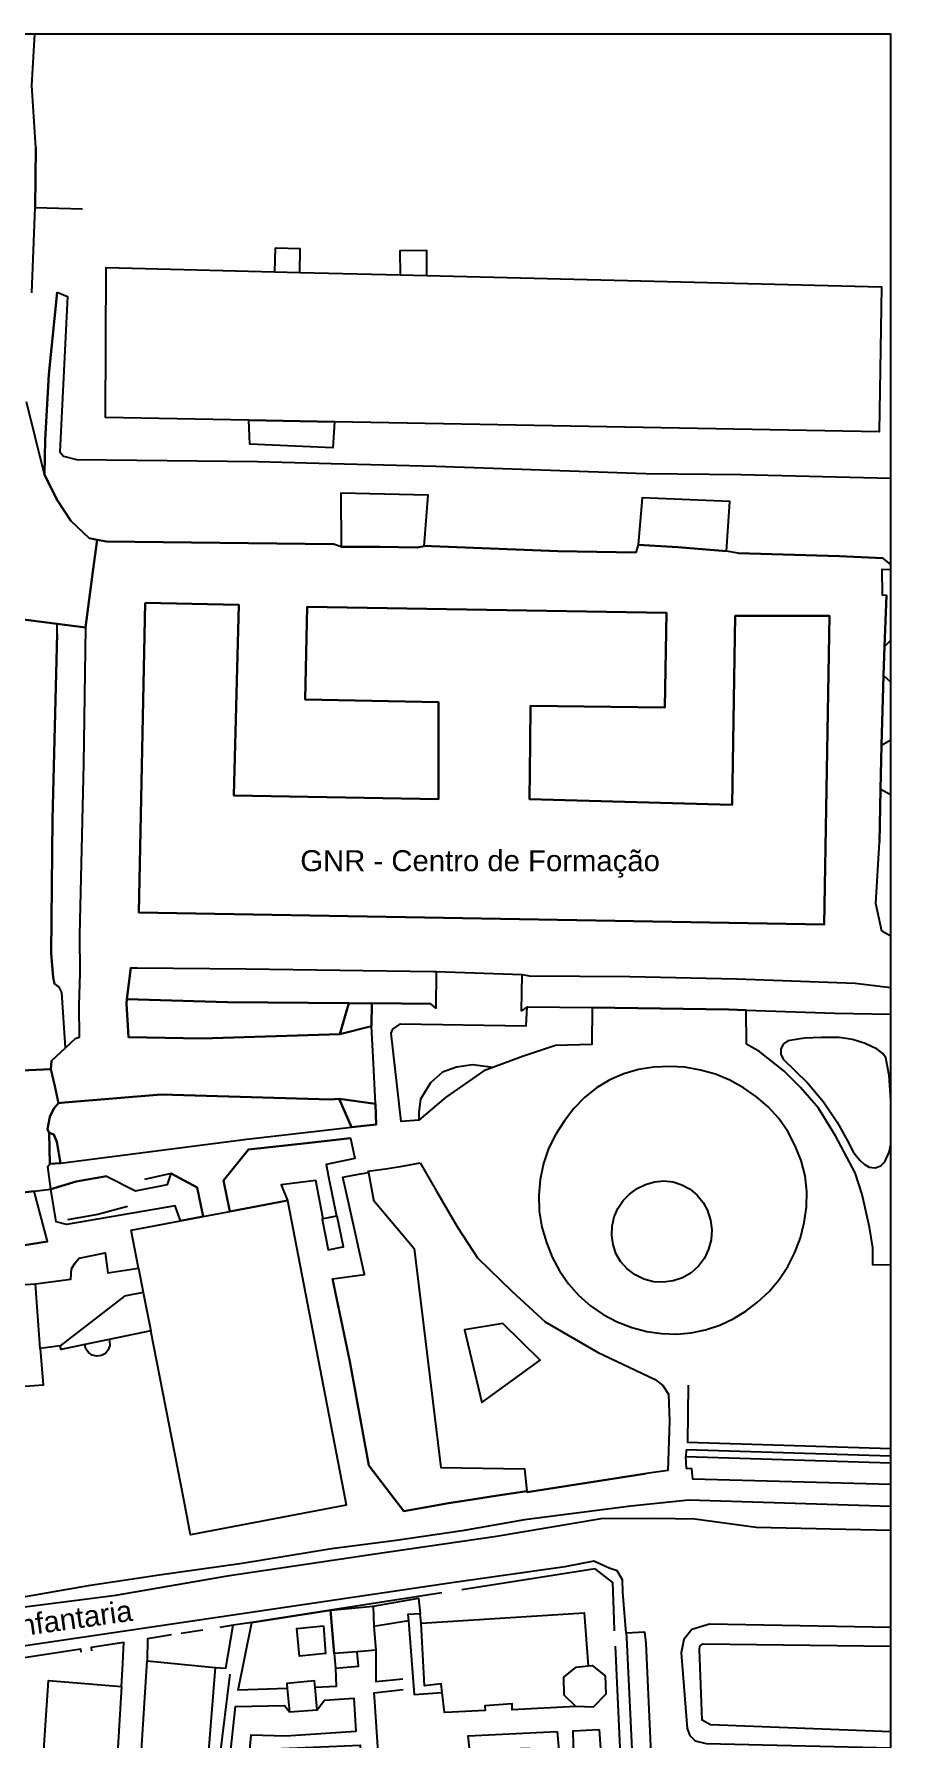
# Model space of a CAD drawing. Header units: millimetres. Extents: x 1778 to 2471, y 1406 to 1876.
# Drawn here: x 2367.6 to 2469.8, y 1672.4 to 1875.5 of the extents above; entities that cross this region are included whole.
import ezdxf
from ezdxf.enums import TextEntityAlignment as Align

# ---------------------------------------------------------------- set-up
doc = ezdxf.new("R2010")
doc.units = ezdxf.units.MM
doc.linetypes.add('SOLID_LINE', pattern=[0])
doc.layers.add('ARQ_LEGENDA', color=5, linetype='Continuous', lineweight=0)
doc.layers.add('LOC_CORTE', color=6, linetype='Continuous')
doc.layers.add('LOC_VISTA', color=8, linetype='Continuous')
doc.styles.add('Arial', font='arial.ttf', dxfattribs={"height": 0.2})

msp = doc.modelspace()

# ---------------------------------------------------------------- linework, layer by layer
at = {"layer": 'LOC_CORTE'}
for p, q in [((2380.097, 1728.462), (2380.657, 1725.582)), ((2368.377, 1718.882), (2367.797, 1726.612)), ((2380.657, 1725.582), (2381.557, 1720.992)), ((2381.557, 1720.992), (2376.587, 1719.962)), ((2376.587, 1719.962), (2373.687, 1719.362)), ((2408.087, 1688.182), (2408.167, 1685.772)), ((2406.187, 1682.762), (2403.427, 1682.542))]:
    msp.add_line(p, q, dxfattribs=at)
for points in [[(2403.467, 1829.332), (2393.267, 1829.522), (2376.177, 1829.832), (2376.247, 1847.702), (2396.337, 1847.202), (2399.327, 1847.132), (2411.287, 1846.832), (2414.497, 1846.752), (2468.727, 1845.402), (2468.447, 1828.142), (2403.467, 1829.332)], [(2380.887, 1807.762), (2392.047, 1807.532), (2391.487, 1784.802), (2415.877, 1784.362), (2415.887, 1790.282), (2415.887, 1795.932), (2399.977, 1796.222), (2400.207, 1807.282), (2443.087, 1806.572), (2442.857, 1795.302), (2426.847, 1795.502), (2426.797, 1791.022), (2426.717, 1784.342), (2450.897, 1783.692), (2451.247, 1806.222), (2462.507, 1806.202), (2461.857, 1769.412), (2380.127, 1770.872), (2380.887, 1807.762)], [(2380.097, 1728.462), (2379.217, 1732.992), (2382.817, 1733.682), (2385.087, 1734.112), (2387.817, 1734.632), (2390.997, 1735.232), (2397.887, 1736.542), (2404.747, 1700.902), (2404.877, 1700.232), (2386.307, 1696.682), (2385.487, 1700.902), (2381.557, 1720.992)], [(2403.727, 1734.672), (2402.117, 1734.332), (2401.987, 1734.312), (2402.727, 1730.642), (2404.477, 1730.992), (2404.537, 1731.012), (2403.797, 1734.682), (2403.727, 1734.672)], [(2367.797, 1726.612), (2372.027, 1727.152), (2372.117, 1728.392), (2372.527, 1729.122), (2373.037, 1729.642), (2376.137, 1730.282), (2376.457, 1727.912), (2380.097, 1728.462)], [(2368.377, 1718.882), (2368.707, 1714.522), (2354.767, 1713.492), (2353.957, 1725.682), (2367.797, 1726.612)], [(2380.657, 1725.582), (2378.447, 1725.142), (2370.767, 1719.212)], [(2370.767, 1719.212), (2370.737, 1719.192), (2368.377, 1718.882)], [(2373.687, 1719.362), (2370.857, 1718.782), (2370.767, 1719.212)], [(2376.587, 1719.962), (2376.657, 1719.802), (2376.677, 1719.252), (2376.497, 1718.732), (2376.147, 1718.312), (2375.667, 1718.042), (2375.127, 1717.972), (2374.587, 1718.092), (2374.127, 1718.402), (2373.817, 1718.852), (2373.687, 1719.362)], [(2408.087, 1688.182), (2413.497, 1689.152), (2413.687, 1687.292), (2412.237, 1687.182), (2412.297, 1686.422), (2408.167, 1685.772)], [(2403.427, 1682.542), (2403.007, 1687.712), (2408.087, 1688.182)], [(2432.247, 1676.212), (2424.657, 1675.842), (2424.657, 1676.532), (2421.407, 1676.302), (2421.447, 1675.772), (2417.497, 1675.562), (2416.577, 1675.502), (2416.307, 1677.912), (2416.207, 1678.922), (2414.207, 1678.702), (2413.807, 1686.152), (2433.257, 1687.382), (2433.717, 1681.062)], [(2402.157, 1685.842), (2402.387, 1682.532), (2399.287, 1682.232), (2398.977, 1685.542), (2402.157, 1685.842)], [(2408.167, 1685.772), (2408.397, 1682.942), (2406.187, 1682.762)], [(2403.427, 1682.542), (2403.577, 1680.812), (2406.337, 1681.052), (2406.187, 1682.762)], [(2381.127, 1681.662), (2389.257, 1680.882), (2387.997, 1665.482), (2380.127, 1665.942), (2381.127, 1681.662)], [(2432.247, 1676.212), (2430.857, 1677.582), (2430.837, 1679.722), (2432.287, 1680.902), (2433.717, 1681.062)], [(2433.717, 1681.062), (2434.217, 1681.122), (2435.747, 1679.892), (2435.827, 1677.682), (2434.317, 1676.152), (2432.247, 1676.212)], [(2376.857, 1666.712), (2368.997, 1667.462), (2368.587, 1667.502), (2369.367, 1679.332), (2378.077, 1678.632), (2377.367, 1666.662), (2376.857, 1666.712)], [(2398.087, 1675.592), (2401.407, 1675.822), (2401.167, 1678.512), (2401.097, 1679.272), (2397.787, 1678.972), (2397.837, 1678.382), (2398.087, 1675.592)]]:
    msp.add_lwpolyline(points, dxfattribs=at)
at = {"layer": 'LOC_VISTA'}
for p, q in [((2415.577, 1824.032), (2440.587, 1823.182)), ((2451.947, 1823.062), (2469.839, 1822.603)), ((2374.087, 1690.612), (2364.317, 1688.902)), ((2387.777, 1685.332), (2385.197, 1684.932)), ((2436.967, 1683.432), (2437.907, 1662.772))]:
    msp.add_line(p, q, dxfattribs=at)
msp.add_lwpolyline([(2109.839, 1405.536), (2469.839, 1405.536), (2469.839, 1875.536), (2109.839, 1875.536)], close=True, dxfattribs=at)
for points in [[(2367.367, 1844.702), (2367.757, 1854.882), (2367.837, 1862.032), (2367.387, 1869.402), (2367.74, 1875.536)], [(2367.837, 1862.032), (2367.757, 1854.882), (2373.417, 1854.712)], [(2396.337, 1847.202), (2399.327, 1847.132), (2399.387, 1849.942), (2396.397, 1850.012), (2396.337, 1847.202)], [(2411.287, 1846.832), (2414.497, 1846.752), (2414.467, 1849.742), (2411.267, 1849.722), (2411.287, 1846.832)], [(2370.377, 1844.772), (2369.417, 1834.952), (2368.957, 1827.192), (2368.887, 1823.062), (2370.357, 1820.082), (2372.027, 1817.512), (2374.217, 1815.462), (2375.157, 1815.272), (2376.287, 1815.062), (2403.357, 1814.742)], [(2469.839, 1812.316), (2468.867, 1813.062), (2463.697, 1813.332), (2451.607, 1813.662), (2450.237, 1813.932), (2450.607, 1819.832), (2440.167, 1820.262), (2439.697, 1814.672), (2439.417, 1813.772), (2430.117, 1813.912), (2415.027, 1814.522), (2414.177, 1814.492), (2414.647, 1820.592), (2404.217, 1820.822), (2404.257, 1814.422), (2403.357, 1814.742), (2376.287, 1815.062), (2375.157, 1815.272), (2374.217, 1815.462), (2372.027, 1817.512), (2370.357, 1820.082), (2368.887, 1823.062), (2368.957, 1827.192), (2369.417, 1834.952), (2370.377, 1844.772)], [(2370.377, 1844.772), (2371.627, 1844.262), (2370.727, 1825.762), (2371.147, 1825.252), (2372.697, 1824.852), (2394.287, 1824.592), (2403.077, 1824.352), (2415.577, 1824.032), (2440.587, 1823.182), (2451.947, 1823.062), (2469.839, 1822.603)], [(2371.627, 1844.262), (2370.727, 1825.762), (2371.147, 1825.252), (2372.697, 1824.852), (2394.287, 1824.592), (2403.077, 1824.352)], [(2364.777, 1805.982), (2370.397, 1805.252), (2373.777, 1804.812), (2374.657, 1811.492), (2375.157, 1815.272), (2374.217, 1815.462), (2372.027, 1817.512), (2370.357, 1820.082), (2368.887, 1823.062), (2366.757, 1831.722)], [(2403.467, 1829.332), (2403.287, 1826.212), (2393.357, 1826.652), (2393.267, 1829.522), (2403.467, 1829.332)], [(2404.217, 1820.822), (2404.257, 1814.422), (2408.937, 1814.442), (2413.327, 1814.332), (2414.177, 1814.492), (2414.647, 1820.592), (2404.217, 1820.822)], [(2440.167, 1820.262), (2439.697, 1814.672), (2444.437, 1814.382), (2450.237, 1813.932), (2450.607, 1819.832), (2440.167, 1820.262)], [(2469.839, 1812.316), (2468.867, 1813.062), (2463.697, 1813.332), (2451.607, 1813.662), (2450.237, 1813.932), (2444.437, 1814.382), (2439.697, 1814.672), (2439.417, 1813.772), (2430.117, 1813.912), (2415.027, 1814.522), (2414.177, 1814.492), (2413.327, 1814.332), (2408.937, 1814.442), (2404.257, 1814.422), (2403.357, 1814.742), (2376.287, 1815.062), (2375.157, 1815.272), (2374.657, 1811.492), (2373.777, 1804.812), (2373.527, 1788.552), (2373.057, 1768.182), (2373.097, 1763.622), (2372.997, 1759.772), (2373.027, 1755.952), (2373.017, 1755.952), (2372.537, 1755.802), (2371.407, 1754.742), (2369.717, 1753.162), (2369.657, 1752.172), (2370.117, 1750.152), (2370.567, 1748.142), (2371.277, 1748.222), (2382.807, 1749.152), (2402.987, 1748.572), (2404.047, 1748.652), (2408.367, 1748.032), (2408.117, 1752.872), (2407.877, 1757.322), (2404.127, 1756.372), (2387.637, 1755.822), (2378.917, 1755.982), (2378.917, 1756.002), (2378.657, 1760.022), (2378.717, 1760.532), (2379.197, 1764.272), (2379.547, 1764.252), (2379.947, 1764.242), (2392.927, 1764.142), (2415.297, 1763.812), (2415.617, 1763.802), (2425.847, 1763.462), (2426.707, 1763.292), (2438.687, 1763.232), (2451.447, 1762.962), (2465.557, 1762.442), (2469.839, 1761.917)], [(2415.027, 1814.522), (2430.117, 1813.912), (2439.417, 1813.772)], [(2451.607, 1813.662), (2463.697, 1813.332), (2468.867, 1813.062)], [(2469.839, 1768.031), (2468.767, 1768.632), (2468.037, 1771.932), (2468.457, 1779.252), (2468.597, 1785.502), (2468.727, 1790.792), (2468.957, 1799.082), (2469.077, 1802.572), (2469.297, 1808.642), (2468.827, 1808.662), (2468.797, 1811.752), (2469.839, 1811.743)], [(2469.297, 1808.642), (2469.077, 1802.572), (2468.957, 1799.082), (2468.727, 1790.792), (2468.597, 1785.502), (2468.457, 1779.252)], [(2352.297, 1807.942), (2348.517, 1784.272), (2345.457, 1764.312), (2340.067, 1726.042), (2345.117, 1727.222), (2351.097, 1728.292), (2364.517, 1730.872), (2369.257, 1731.632), (2367.647, 1737.642), (2358.517, 1736.512), (2349.687, 1734.822), (2353.037, 1760.542), (2356.407, 1781.942), (2358.677, 1800.862), (2359.037, 1803.652), (2359.577, 1806.772), (2359.297, 1806.982), (2352.297, 1807.942)], [(2380.887, 1807.762), (2380.127, 1770.872), (2461.857, 1769.412), (2462.507, 1806.202), (2451.247, 1806.222), (2450.897, 1783.692), (2426.717, 1784.342), (2426.797, 1791.022), (2426.847, 1795.502), (2442.857, 1795.302), (2443.087, 1806.572), (2400.207, 1807.282), (2399.977, 1796.222), (2415.887, 1795.932), (2415.887, 1790.282), (2415.877, 1784.362), (2391.487, 1784.802), (2392.047, 1807.532), (2380.887, 1807.762)], [(2364.777, 1805.982), (2364.447, 1802.652), (2364.207, 1800.332), (2362.527, 1777.952), (2363.427, 1751.912), (2369.657, 1752.172), (2369.717, 1753.162), (2371.407, 1754.742), (2370.947, 1761.302), (2370.617, 1761.952), (2370.067, 1762.362), (2369.927, 1763.122), (2369.697, 1766.022), (2369.847, 1781.962), (2370.377, 1804.062), (2370.397, 1805.252), (2364.777, 1805.982)], [(2373.777, 1804.812), (2370.397, 1805.252), (2364.777, 1805.982), (2364.447, 1802.652), (2364.207, 1800.332)], [(2370.397, 1805.252), (2373.777, 1804.812), (2373.527, 1788.552), (2373.057, 1768.182), (2373.097, 1763.622), (2372.997, 1759.772), (2373.027, 1755.952), (2373.017, 1755.952), (2372.537, 1755.802), (2371.407, 1754.742), (2370.947, 1761.302), (2370.617, 1761.952), (2370.067, 1762.362), (2369.927, 1763.122), (2369.697, 1766.022), (2369.847, 1781.962), (2370.377, 1804.062), (2370.397, 1805.252)], [(2373.777, 1804.812), (2373.527, 1788.552), (2373.057, 1768.182), (2373.097, 1763.622)], [(2370.377, 1804.062), (2369.847, 1781.962), (2369.697, 1766.022), (2369.927, 1763.122), (2370.067, 1762.362), (2370.617, 1761.952)], [(2469.839, 1798.319), (2468.957, 1799.082), (2469.077, 1802.572), (2469.839, 1803.311)], [(2469.839, 1784.892), (2468.597, 1785.502), (2468.727, 1790.792), (2469.839, 1791.415)], [(2373.097, 1763.622), (2372.997, 1759.772), (2373.027, 1755.952)], [(2379.197, 1764.272), (2378.717, 1760.532), (2378.657, 1760.022), (2378.917, 1756.002), (2378.917, 1755.982)], [(2379.197, 1764.272), (2379.547, 1764.252), (2379.947, 1764.242), (2392.927, 1764.142), (2415.297, 1763.812), (2415.617, 1763.802), (2415.547, 1759.462), (2414.947, 1759.952), (2407.917, 1760.032), (2407.877, 1757.322), (2404.127, 1756.372), (2405.177, 1760.062), (2390.717, 1760.182), (2378.717, 1760.532), (2379.197, 1764.272)], [(2379.547, 1764.252), (2379.947, 1764.242), (2392.927, 1764.142), (2415.297, 1763.812)], [(2469.839, 1728.837), (2467.677, 1728.872), (2467.667, 1730.882), (2467.287, 1733.362), (2466.427, 1737.232), (2465.587, 1739.812), (2463.227, 1744.232), (2461.187, 1747.522), (2459.047, 1749.992), (2457.077, 1751.992), (2454.217, 1754.242), (2452.607, 1755.162), (2452.577, 1759.222), (2450.497, 1759.282), (2434.207, 1759.512), (2434.147, 1755.112), (2429.837, 1755.002), (2425.877, 1753.702), (2422.347, 1752.362), (2419.937, 1752.702), (2418.027, 1752.402), (2416.337, 1751.822), (2414.927, 1750.542), (2413.737, 1748.622), (2413.537, 1747.062), (2413.547, 1746.102), (2411.427, 1745.952), (2410.217, 1756.462), (2410.427, 1756.952), (2411.337, 1757.602), (2426.347, 1757.362), (2426.467, 1759.622), (2425.777, 1759.122), (2425.847, 1763.462)], [(2425.847, 1763.462), (2426.707, 1763.292), (2438.687, 1763.232), (2451.447, 1762.962), (2465.557, 1762.442), (2469.839, 1761.917)], [(2426.707, 1763.292), (2438.687, 1763.232), (2451.447, 1762.962), (2465.557, 1762.442), (2469.839, 1761.917)], [(2378.717, 1760.532), (2378.657, 1760.022), (2378.917, 1756.002), (2378.917, 1755.982), (2387.637, 1755.822), (2404.127, 1756.372), (2405.177, 1760.062), (2390.717, 1760.182), (2378.717, 1760.532)], [(2378.717, 1760.532), (2390.717, 1760.182), (2405.177, 1760.062), (2407.917, 1760.032), (2414.947, 1759.952)], [(2405.177, 1760.062), (2404.127, 1756.372), (2407.877, 1757.322), (2407.917, 1760.032)], [(2434.207, 1759.512), (2434.147, 1755.112), (2429.837, 1755.002), (2425.877, 1753.702), (2422.347, 1752.362), (2421.287, 1751.972), (2416.717, 1748.822), (2413.547, 1746.102), (2411.427, 1745.952)], [(2426.467, 1759.622), (2434.207, 1759.512), (2450.497, 1759.282), (2452.577, 1759.222), (2463.157, 1758.862), (2469.839, 1758.721)], [(2461.547, 1755.972), (2459.537, 1755.872), (2457.547, 1755.572), (2457.027, 1755.202), (2456.727, 1754.622), (2456.717, 1753.982), (2456.997, 1753.392), (2459.907, 1750.572), (2461.787, 1748.302), (2463.437, 1745.862), (2464.867, 1743.282), (2465.027, 1742.922), (2465.347, 1742.342), (2465.727, 1741.802), (2466.167, 1741.312), (2466.647, 1740.862), (2467.247, 1740.502), (2467.947, 1740.422), (2468.617, 1740.652), (2469.127, 1741.142), (2469.627, 1742.302), (2469.839, 1743.21)], [(2461.547, 1755.972), (2459.537, 1755.872), (2457.547, 1755.572), (2457.027, 1755.202), (2456.727, 1754.622), (2456.717, 1753.982), (2456.997, 1753.392), (2459.907, 1750.572), (2461.787, 1748.302), (2463.437, 1745.862), (2464.867, 1743.282), (2465.027, 1742.922), (2465.347, 1742.342), (2465.727, 1741.802), (2466.167, 1741.312), (2466.647, 1740.862), (2467.247, 1740.502), (2467.947, 1740.422), (2468.617, 1740.652), (2469.127, 1741.142), (2469.627, 1742.302), (2469.839, 1743.21)], [(2469.839, 1748.486), (2469.617, 1751.422), (2469.237, 1753.542), (2468.867, 1754.052), (2468.197, 1754.562), (2466.767, 1755.242), (2465.247, 1755.702), (2463.677, 1755.942), (2461.547, 1755.972)], [(2469.839, 1748.486), (2469.617, 1751.422), (2469.237, 1753.542), (2468.867, 1754.052), (2468.197, 1754.562), (2466.767, 1755.242), (2465.247, 1755.702), (2463.677, 1755.942), (2461.547, 1755.972)], [(2358.517, 1736.512), (2367.647, 1737.642), (2369.637, 1737.872), (2369.277, 1740.592), (2369.527, 1740.912), (2369.427, 1744.592), (2369.247, 1745.022), (2369.517, 1746.502), (2370.007, 1747.502), (2370.567, 1748.142), (2370.117, 1750.152), (2369.657, 1752.172), (2363.427, 1751.912)], [(2443.417, 1752.512), (2441.547, 1752.422), (2439.737, 1752.142), (2437.987, 1751.622), (2436.307, 1750.892), (2434.737, 1749.952), (2433.297, 1748.812), (2432.017, 1747.512), (2430.907, 1746.042), (2429.857, 1744.452), (2429.017, 1742.732), (2428.387, 1740.932), (2427.987, 1739.052), (2427.827, 1737.152), (2427.897, 1735.242), (2428.207, 1733.352), (2428.757, 1731.522), (2429.427, 1729.782), (2430.307, 1728.142), (2431.377, 1726.612), (2432.617, 1725.222), (2434.007, 1723.992), (2435.537, 1722.932), (2437.187, 1722.052), (2438.917, 1721.382), (2440.727, 1720.922), (2442.477, 1720.662), (2444.247, 1720.612), (2446.007, 1720.762), (2447.737, 1721.112), (2449.417, 1721.672), (2451.027, 1722.412), (2452.537, 1723.332), (2453.937, 1724.422), (2455.297, 1725.692), (2456.497, 1727.122), (2457.537, 1728.672), (2458.397, 1730.332), (2459.057, 1732.082), (2459.507, 1733.892), (2459.757, 1735.742), (2459.797, 1737.602), (2459.627, 1739.462), (2459.127, 1741.292), (2458.417, 1743.062), (2457.527, 1744.742), (2456.457, 1746.312), (2455.197, 1747.682), (2453.797, 1748.902), (2452.267, 1749.972), (2450.627, 1750.862), (2448.907, 1751.572), (2447.107, 1752.082), (2445.277, 1752.402), (2443.417, 1752.512)], [(2382.807, 1749.152), (2371.277, 1748.222), (2370.567, 1748.142), (2370.007, 1747.502), (2369.517, 1746.502), (2369.247, 1745.022), (2369.427, 1744.592), (2369.997, 1744.392), (2370.357, 1743.542), (2370.807, 1740.992), (2393.007, 1743.852), (2405.487, 1745.272), (2404.047, 1748.652), (2402.987, 1748.572), (2382.807, 1749.152)], [(2404.047, 1748.652), (2408.367, 1748.032), (2408.457, 1745.572), (2405.487, 1745.272), (2404.047, 1748.652)], [(2404.047, 1748.652), (2405.487, 1745.272), (2408.457, 1745.572), (2408.367, 1748.032), (2404.047, 1748.652)], [(2369.427, 1744.592), (2369.997, 1744.392), (2370.357, 1743.542), (2370.807, 1740.992), (2369.527, 1740.912), (2369.427, 1744.592)], [(2369.427, 1744.592), (2369.527, 1740.912), (2370.807, 1740.992), (2370.357, 1743.542), (2369.997, 1744.392), (2369.427, 1744.592)], [(2402.117, 1734.332), (2401.237, 1738.912), (2397.097, 1738.402), (2397.887, 1736.542), (2390.997, 1735.232), (2390.227, 1738.922), (2393.197, 1742.612), (2400.497, 1743.402), (2405.377, 1743.942), (2405.917, 1741.522), (2402.467, 1740.802), (2402.767, 1739.342), (2403.727, 1734.672), (2402.117, 1734.332)], [(2405.377, 1743.942), (2400.497, 1743.402), (2393.197, 1742.612), (2390.227, 1738.922), (2390.997, 1735.232)], [(2385.087, 1734.112), (2384.487, 1735.912), (2371.527, 1733.672), (2370.287, 1734.002), (2369.637, 1737.872), (2372.657, 1738.812), (2376.267, 1739.412), (2379.747, 1737.702), (2383.567, 1738.452), (2383.977, 1739.752), (2387.087, 1738.072), (2387.817, 1734.632), (2385.087, 1734.112)], [(2376.267, 1739.412), (2372.657, 1738.812), (2369.637, 1737.872)], [(2376.267, 1739.412), (2379.747, 1737.702), (2383.567, 1738.452)], [(2387.817, 1734.632), (2387.087, 1738.072), (2383.977, 1739.752), (2380.827, 1739.052)], [(2413.697, 1741.032), (2415.637, 1737.632), (2418.147, 1733.362), (2420.547, 1729.712), (2424.607, 1725.712), (2428.617, 1722.072), (2434.847, 1718.452), (2441.737, 1715.202), (2442.627, 1714.482), (2443.297, 1713.452), (2443.427, 1710.252), (2443.217, 1704.362), (2440.687, 1703.982), (2426.447, 1701.752), (2426.427, 1701.872), (2422.157, 1701.262), (2419.917, 1700.902), (2417.057, 1700.442), (2414.217, 1699.962), (2411.757, 1699.512), (2410.687, 1700.902), (2407.577, 1704.952), (2405.317, 1717.332), (2403.247, 1727.212), (2407.057, 1727.722), (2405.187, 1736.122), (2404.487, 1739.302), (2406.347, 1739.662), (2407.547, 1739.862), (2407.507, 1740.042), (2409.827, 1740.332), (2411.767, 1740.682), (2413.697, 1741.032)], [(2407.507, 1740.042), (2407.547, 1739.862), (2408.107, 1736.592), (2408.127, 1736.562), (2412.967, 1730.812), (2416.147, 1704.722), (2426.117, 1704.542), (2426.427, 1701.872), (2426.447, 1701.752), (2440.687, 1703.982)], [(2402.117, 1734.332), (2401.237, 1738.912), (2397.097, 1738.402)], [(2442.747, 1738.862), (2443.857, 1738.742), (2444.917, 1738.402), (2445.887, 1737.872), (2446.747, 1737.162), (2447.447, 1736.302), (2447.967, 1735.322), (2448.337, 1734.202), (2448.477, 1733.022), (2448.397, 1731.852), (2448.097, 1730.712), (2447.587, 1729.642), (2446.887, 1728.702), (2445.997, 1727.922), (2444.977, 1727.332), (2443.867, 1726.942), (2442.697, 1726.782), (2441.517, 1726.852), (2440.377, 1727.152), (2439.317, 1727.662), (2438.367, 1728.372), (2437.577, 1729.252), (2437.047, 1730.222), (2436.697, 1731.272), (2436.537, 1732.372), (2436.587, 1733.482), (2436.837, 1734.572), (2437.277, 1735.592), (2437.897, 1736.512), (2438.677, 1737.302), (2439.587, 1737.942), (2440.567, 1738.452), (2441.637, 1738.762), (2442.747, 1738.862)], [(2378.767, 1735.822), (2375.237, 1734.872), (2371.627, 1734.212)], [(2369.257, 1731.632), (2364.517, 1730.872), (2351.097, 1728.292), (2345.117, 1727.222), (2340.067, 1726.042)], [(2403.247, 1727.212), (2405.317, 1717.332), (2407.577, 1704.952), (2410.687, 1700.902), (2411.757, 1699.512), (2414.217, 1699.962), (2417.057, 1700.442), (2419.917, 1700.902), (2422.157, 1701.262), (2426.427, 1701.872)], [(2423.567, 1721.882), (2418.977, 1721.132), (2421.027, 1712.442), (2427.997, 1717.522), (2423.567, 1721.882)], [(2445.657, 1714.522), (2445.567, 1707.722), (2469.839, 1706.969)], [(2445.427, 1706.802), (2445.397, 1706.032), (2469.839, 1705.282)], [(2469.839, 1706.053), (2445.427, 1706.802)], [(2445.397, 1706.032), (2469.839, 1705.282)], [(2469.839, 1702.696), (2446.197, 1703.302), (2446.087, 1704.542), (2445.467, 1704.592), (2445.397, 1706.032)], [(2469.839, 1700.054), (2445.737, 1700.802), (2438.817, 1700.122), (2426.117, 1698.482), (2418.697, 1697.182), (2410.847, 1695.992), (2403.107, 1695.002), (2392.477, 1693.272), (2382.267, 1691.852), (2380.717, 1691.622), (2374.087, 1690.612), (2364.317, 1688.902)], [(2469.839, 1700.054), (2445.737, 1700.802), (2438.817, 1700.122), (2426.117, 1698.482), (2418.697, 1697.182), (2410.847, 1695.992), (2403.107, 1695.002), (2392.477, 1693.272), (2382.267, 1691.852), (2380.717, 1691.622)], [(2362.437, 1687.572), (2377.397, 1689.492), (2390.967, 1691.822), (2408.047, 1694.392), (2422.787, 1696.522), (2435.297, 1698.632), (2441.777, 1698.682), (2446.447, 1698.612), (2453.777, 1697.602), (2469.839, 1697.234)], [(2434.417, 1693.552), (2430.927, 1692.892), (2417.457, 1690.982), (2366.607, 1683.462), (2341.797, 1679.522), (2332.717, 1678.142), (2330.287, 1676.742), (2328.517, 1674.902), (2327.667, 1672.342)], [(2436.887, 1685.262), (2436.827, 1686.592), (2436.657, 1691.002), (2434.567, 1692.642), (2418.657, 1690.152)], [(2441.677, 1660.992), (2440.657, 1683.792), (2440.497, 1685.072), (2438.267, 1684.982), (2437.847, 1689.862), (2437.837, 1691.342), (2437.187, 1692.402), (2436.237, 1692.712), (2434.417, 1693.552)], [(2416.267, 1689.782), (2403.007, 1687.712), (2393.617, 1686.252), (2391.377, 1685.902)], [(2397.837, 1678.382), (2391.997, 1678.172), (2393.617, 1686.252), (2403.007, 1687.712), (2403.427, 1682.542), (2403.577, 1680.812), (2403.657, 1678.602), (2401.167, 1678.512), (2401.097, 1679.272), (2397.787, 1678.972), (2397.837, 1678.382)], [(2416.307, 1677.912), (2416.207, 1678.922), (2414.207, 1678.702), (2413.807, 1686.152), (2413.687, 1687.292), (2412.237, 1687.182), (2412.297, 1686.422), (2412.967, 1677.652), (2416.307, 1677.912)], [(2384.047, 1684.752), (2381.157, 1684.292), (2381.127, 1681.662)], [(2389.257, 1680.882), (2390.517, 1680.782), (2391.377, 1685.902), (2389.817, 1685.652)], [(2440.497, 1685.072), (2438.267, 1684.982), (2438.307, 1684.452), (2439.067, 1668.632), (2439.527, 1660.692), (2441.007, 1635.522), (2441.117, 1633.312), (2443.107, 1633.402), (2441.677, 1660.992), (2440.657, 1683.792), (2440.497, 1685.072)], [(2448.207, 1686.052), (2446.087, 1685.402), (2445.147, 1684.222), (2444.837, 1682.632), (2445.537, 1673.612), (2445.867, 1672.762), (2446.507, 1672.132), (2447.787, 1671.822), (2469.839, 1671.305)], [(2469.839, 1685.66), (2448.207, 1686.052)], [(2373.277, 1682.692), (2373.237, 1683.062), (2366.477, 1682.012)], [(2378.077, 1678.632), (2378.217, 1681.312), (2378.257, 1682.282), (2378.337, 1683.862), (2374.447, 1683.252), (2374.487, 1682.872)], [(2408.397, 1682.942), (2408.397, 1679.202), (2411.637, 1679.512)], [(2469.839, 1673.213), (2448.307, 1674.032), (2447.337, 1674.582), (2446.997, 1683.002), (2447.057, 1683.412), (2447.407, 1683.692)], [(2447.407, 1683.692), (2469.839, 1683.404)], [(2391.007, 1680.092), (2389.777, 1670.072), (2388.957, 1663.022), (2388.147, 1656.112), (2386.807, 1643.392)], [(2411.677, 1678.202), (2408.157, 1677.822), (2408.187, 1677.372), (2408.857, 1667.862)], [(2394.077, 1642.662), (2388.177, 1643.262), (2389.667, 1656.882), (2389.977, 1659.922), (2391.127, 1671.082), (2391.657, 1676.232), (2397.527, 1676.342), (2398.087, 1675.592), (2401.407, 1675.822), (2402.287, 1677.002), (2405.777, 1677.222), (2406.027, 1673.262), (2397.677, 1672.702), (2393.497, 1672.812), (2393.317, 1671.082), (2400.947, 1671.392), (2406.547, 1671.612), (2407.067, 1658.452), (2407.147, 1648.332), (2400.427, 1646.512), (2400.437, 1646.602), (2394.497, 1645.852), (2394.077, 1642.662)], [(2430.027, 1673.232), (2430.337, 1669.692), (2429.487, 1669.682), (2428.557, 1671.022), (2426.357, 1671.222), (2423.317, 1671.052), (2420.707, 1669.832), (2419.867, 1668.622), (2419.417, 1672.722), (2430.027, 1673.232)], [(2435.047, 1673.482), (2435.287, 1670.012), (2432.037, 1669.842), (2431.937, 1673.312), (2435.047, 1673.482)]]:
    msp.add_lwpolyline(points, dxfattribs=at)

# ---------------------------------------------------------------- texts
at = {"layer": 'ARQ_LEGENDA', "linetype": 'SOLID_LINE', "style": 'Arial'}
msp.add_text('GNR - Centro de Formação', height=2.5, dxfattribs=at).set_placement((2420.838, 1776.708), align=Align.MIDDLE)
msp.add_text('Rua 28 de Infantaria', height=2.5, rotation=7.9203, dxfattribs=at).set_placement((2363.656, 1685.568), align=Align.MIDDLE)

doc.saveas('drawing.dxf')
